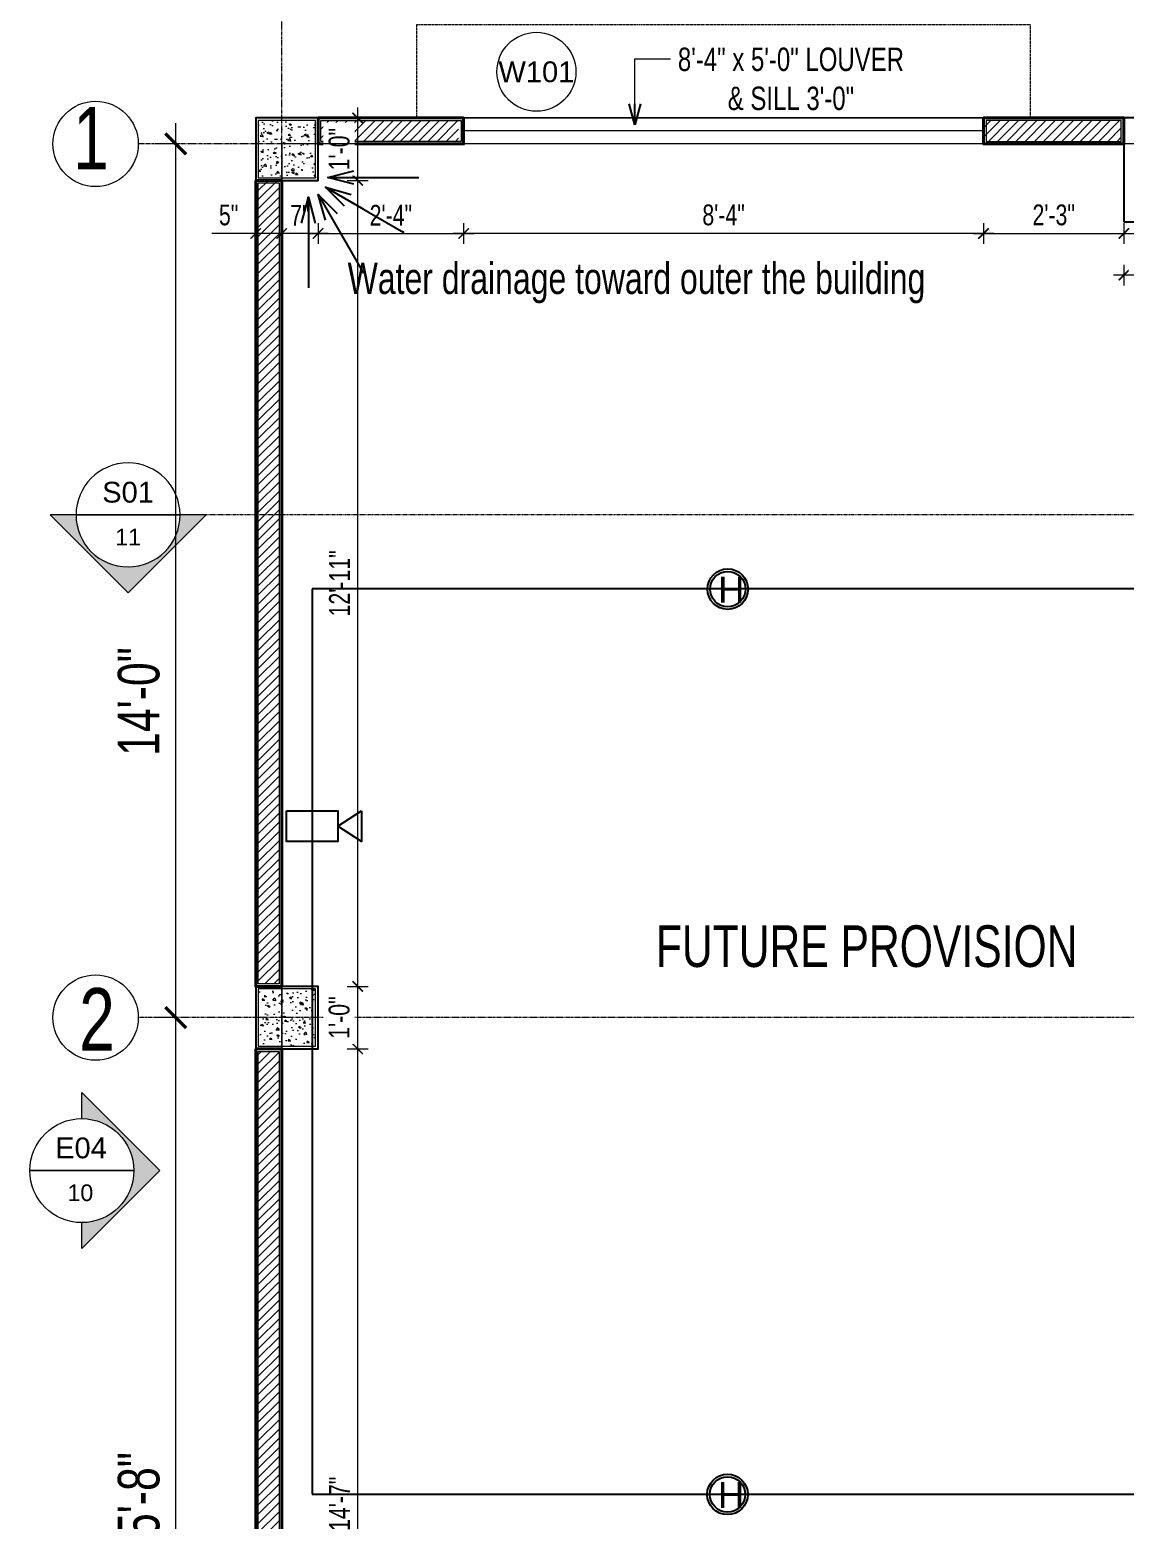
# Model space of a CAD drawing. Header units: inches. Extents: x 985 to 11353, y 526 to 2181.
# Drawn here: x 9929.4 to 10140.1, y 1522.6 to 1809.2 of the extents above; entities that cross this region are included whole.
import ezdxf
from ezdxf.enums import TextEntityAlignment as Align

# ---------------------------------------------------------------- set-up
doc = ezdxf.new("R2010")
doc.units = ezdxf.units.IN
doc.header["$MEASUREMENT"] = 0
for name, pattern in [('ACAD_ISO12W100', [21, 12, -3, 0, -3, 0, -3]), ('DASH', [0.35, 0.25, -0.1]), ('PHANTOMX2', [5, 2.5, -0.5, 0.5, -0.5, 0.5, -0.5])]:
    doc.linetypes.add(name, pattern=pattern)
for name, color, linetype in [('COLLUM', 1, 'Continuous'), ('FREE-TEXT', 7, 'Continuous'), ('HEAT DETECTOR', 6, 'Continuous'), ('horn & strobe', 1, 'Continuous'), ('zone wiring', 5, 'Continuous')]:
    doc.layers.add(name, color=color, linetype=linetype)
for name, color, linetype, lineweight in [('dim-8', 18, 'Continuous', 15), ('Dimension', 22, 'Continuous', 13), ('Elevation Marker', 252, 'Continuous', 15), ('FLOORTILE', 40, 'Continuous', 9), ('Glass', 5, 'Continuous', 9), ('grid', 9, 'Continuous', 13), ('Grid marker', 161, 'Continuous', 15), ('Grid Text', 5, 'Continuous', 15), ('HACTH', 8, 'Continuous', 9), ('I-DOOR-IDEN-N', 7, 'Continuous', 15), ('Parapet', 6, 'Continuous', 15), ('Plaster Line', 5, 'Continuous', 15), ('R_Marker', 4, 'Continuous', 13), ('Sunshed', 5, 'Continuous', 15), ('Text-02', 253, 'Continuous', 15), ('wall 05', 3, 'Continuous', 40), ('WINDOW', 140, 'Continuous', 9)]:
    doc.layers.add(name, color=color, linetype=linetype, lineweight=lineweight)
doc.styles.add('Arial', font='arial.ttf')
doc.styles.get("Standard").update_dxf_attribs({"font": 'isocp3.shx'})
doc.styles.add('Swiss721', font='swisscl.ttf')
doc.dimstyles.new('dim-12', dxfattribs={"dimtxt": 10, "dimasz": 3, "dimexe": 3, "dimexo": 3, "dimgap": 0.09, "dimtad": 0, "dimdec": 0, "dimzin": 3, "dimdsep": 46, "dimlunit": 4, "dimtxsty": 'Standard', "dimblk": 'OBLIQUE', "dimblk1": 'DOT', "dimblk2": 'OBLIQUE', "dimcen": 0.09, "dimaunit": 1, "dimadec": 0, "dimazin": 0, "dimtfac": 0.5, "dimtdec": 0, "dimtix": 1, "dimtmove": 1, "dimatfit": 0, "dimldrblk": 'OBLIQUE', "dimfxl": 1, "dimtvp": 1, "dimtolj": 1, "dimtzin": 0, "dimarcsym": 0})
doc.dimstyles.new('DIM02 (inch)', dxfattribs={"dimtxt": 2, "dimasz": 1, "dimexe": 1, "dimexo": 0, "dimgap": 0.5, "dimtad": 1, "dimdec": 1, "dimzin": 0, "dimdsep": 46, "dimlunit": 5, "dimtxsty": 'Swiss721', "dimblk": 'ARCHTICK', "dimcen": 0, "dimdle": 1, "dimclrd": 256, "dimclre": 256, "dimclrt": 256, "dimadec": 0, "dimazin": 0, "dimtfac": 1, "dimtdec": 1, "dimtofl": 0, "dimtmove": 0, "dimatfit": 3, "dimldrblk": 'ARCHTICK', "dimfxl": 1, "dimfxlon": 1, "dimtolj": 1, "dimtzin": 0, "dimlwd": 9, "dimlwe": 9, "dimarcsym": 0})
doc.dimstyles.new('DIM08', dxfattribs={"dimtxt": 8, "dimasz": 4, "dimexe": 4, "dimexo": 0, "dimgap": 3, "dimtad": 1, "dimdec": 1, "dimzin": 3, "dimdsep": 46, "dimlunit": 4, "dimtxsty": 'Swiss721', "dimblk": 'ARCHTICK', "dimcen": 0, "dimdle": 4, "dimclrd": 256, "dimclre": 256, "dimclrt": 256, "dimadec": 0, "dimazin": 0, "dimtfac": 1, "dimtdec": 1, "dimtofl": 0, "dimtmove": 0, "dimatfit": 3, "dimldrblk": 'ARCHTICK', "dimfxl": 4, "dimfxlon": 1, "dimtfill": 1, "dimtolj": 1, "dimtzin": 0, "dimlwd": 9, "dimlwe": 9, "dimarcsym": 0})
doc.dimstyles.new('Level Mark 4', dxfattribs={"dimscale": 0, "dimtxt": 4, "dimasz": 4, "dimexe": 1, "dimexo": 2, "dimgap": 1, "dimtad": 0, "dimdec": 1, "dimzin": 1, "dimdsep": 46, "dimlunit": 4, "dimtxsty": 'Swiss721', "dimblk": 'OPEN30', "dimcen": 0, "dimclrd": 256, "dimclre": 256, "dimclrt": 7, "dimadec": 0, "dimazin": 0, "dimtm": 1e-09, "dimtfac": 1, "dimtdec": 1, "dimtofl": 0, "dimtmove": 1, "dimatfit": 3, "dimldrblk": 'OPEN30', "dimfxl": 0, "dimtolj": 2, "dimtzin": 0, "dimlwd": 9, "dimlwe": 9, "dimarcsym": 0})

# ---------------------------------------------------------------- blocks, each defined once
blk = doc.blocks.new('_ArchTick')
at = {"color": 0, "linetype": 'ByBlock', "const_width": 0.15}
blk.add_lwpolyline([(-0.5, -0.5), (0.5, 0.5)], dxfattribs=at)
blk = doc.blocks.new('*D133')
at = {"layer": 'Defpoints', "color": 0, "transparency": 16777216}
for p in [(9957.50839451875, 1787.27598822664), (9966.293312548165, 1787.27598822664), (9971.298799305805, 1619.27598822664)]:
    blk.add_point(p, dxfattribs=at)
at = {"layer": 'Dimension', "lineweight": 9, "transparency": 16777216}
for p, q in [((9957.50839451875, 1615.27598822664), (9957.50839451875, 1791.27598822664)), ((9957.688394518751, 1787.27598822664), (9953.50839451875, 1787.27598822664)), ((9957.688394518751, 1619.27598822664), (9953.50839451875, 1619.27598822664))]:
    blk.add_line(p, q, dxfattribs=at)
at = {"layer": 'Dimension', "lineweight": 9, "transparency": 16777216, "xscale": 4, "yscale": 4, "zscale": 4}
for p, rotation in [((9957.50839451875, 1787.27598822664), 90), ((9957.50839451875, 1619.27598822664), 270)]:
    blk.add_blockref('_ArchTick', p, dxfattribs=dict(at, rotation=rotation))
at = {"layer": 'Dimension', "transparency": 16777216, "insert": (9950.411408935526, 1680.0539447552), "char_height": 8, "attachment_point": 5, "rotation": 90, "style": 'Swiss721', "bg_fill": 3, "box_fill_scale": 1.25, "bg_fill_color": 256, "bg_fill_true_color": 13158600, "bg_fill_transparency": 0}
blk.add_mtext('\\A1;14\'-0"', dxfattribs=at)
blk = doc.blocks.new('_Open30')
at = {"color": 0, "linetype": 'ByBlock', "lineweight": -2}
for p, q in [((-1, 0.26794919), (0, 0)), ((0, 0), (-1, -0.26794919)), ((0, 0), (-1, 0))]:
    blk.add_line(p, q, dxfattribs=at)
blk = doc.blocks.new('*D152')
at = {"layer": 'Defpoints', "color": 0, "transparency": 16777216}
for p in [(9957.508394518722, 1619.27598822664), (9966.293312548165, 1619.27598822664), (9971.298799305805, 1431.275988226495)]:
    blk.add_point(p, dxfattribs=at)
at = {"layer": 'Dimension', "lineweight": 9, "transparency": 16777216}
for p, q in [((9957.508394518722, 1427.275988226495), (9957.508394518722, 1623.27598822664)), ((9957.688394518722, 1619.27598822664), (9953.508394518722, 1619.27598822664)), ((9957.688394518722, 1431.275988226495), (9953.508394518722, 1431.275988226495))]:
    blk.add_line(p, q, dxfattribs=at)
at = {"layer": 'Dimension', "lineweight": 9, "transparency": 16777216, "xscale": 4, "yscale": 4, "zscale": 4}
for p, rotation in [((9957.508394518722, 1619.27598822664), 90), ((9957.508394518722, 1431.275988226495), 270)]:
    blk.add_blockref('_ArchTick', p, dxfattribs=dict(at, rotation=rotation))
at = {"layer": 'Dimension', "transparency": 16777216, "insert": (9950.411408935497, 1525.275988226582), "char_height": 8, "attachment_point": 5, "rotation": 90, "style": 'Swiss721', "bg_fill": 3, "box_fill_scale": 1.25, "bg_fill_color": 256, "bg_fill_true_color": 13158600, "bg_fill_transparency": 0}
blk.add_mtext('\\A1;15\'-8"', dxfattribs=at)
blk = doc.blocks.new('*D153')
at = {"layer": 'Dimension', "lineweight": 9, "transparency": 16777216}
for p, q in [((10139.87900505529, 1764.060879359109), (10139.87900505529, 1760.060879359109)), ((10151.87900505529, 1764.060879359109), (10151.87900505529, 1760.060879359109)), ((10153.87900505529, 1762.060879359109), (10137.87900505529, 1762.060879359109))]:
    blk.add_line(p, q, dxfattribs=at)
at = {"layer": 'Dimension', "lineweight": 9, "transparency": 16777216, "xscale": 2, "yscale": 2, "zscale": 2, "rotation": 180}
blk.add_blockref('_ArchTick', (10139.87900505529, 1762.060879359109), dxfattribs=at)
at = {"layer": 'Dimension', "lineweight": 9, "transparency": 16777216, "xscale": 2, "yscale": 2, "zscale": 2}
blk.add_blockref('_ArchTick', (10151.87900505529, 1762.060879359109), dxfattribs=at)
at = {"layer": 'Dimension', "transparency": 16777216, "insert": (10145.87900505529, 1765.609372150721), "char_height": 4, "attachment_point": 5, "style": 'Swiss721', "bg_fill": 3, "box_fill_scale": 1.25, "bg_fill_color": 256, "bg_fill_true_color": 13158600, "bg_fill_transparency": 0}
blk.add_mtext('\\A1;1\'-0"', dxfattribs=at)
at = {"layer": 'Defpoints', "color": 0, "transparency": 16777216}
for p in [(10139.87900505529, 1764.101861940871), (10151.87900505529, 1764.27598822664), (10139.87900505529, 1762.060879359109)]:
    blk.add_point(p, dxfattribs=at)
blk = doc.blocks.new('*D154')
at = {"layer": 'Defpoints', "color": 0, "transparency": 16777216}
for p in [(10112.87900505529, 1787.27598822664), (10139.87900505529, 1772.101861940871), (10139.87900505529, 1770.060879359109)]:
    blk.add_point(p, dxfattribs=at)
at = {"layer": 'Dimension', "lineweight": 9, "transparency": 16777216}
for p, q in [((10112.87900505529, 1772.060879359109), (10112.87900505529, 1768.060879359109)), ((10139.87900505529, 1772.060879359109), (10139.87900505529, 1768.060879359109)), ((10110.87900505529, 1770.060879359109), (10141.87900505529, 1770.060879359109))]:
    blk.add_line(p, q, dxfattribs=at)
at = {"layer": 'Dimension', "lineweight": 9, "transparency": 16777216, "xscale": 2, "yscale": 2, "zscale": 2, "rotation": 180}
blk.add_blockref('_ArchTick', (10112.87900505529, 1770.060879359109), dxfattribs=at)
at = {"layer": 'Dimension', "lineweight": 9, "transparency": 16777216, "xscale": 2, "yscale": 2, "zscale": 2}
blk.add_blockref('_ArchTick', (10139.87900505529, 1770.060879359109), dxfattribs=at)
at = {"layer": 'Dimension', "transparency": 16777216, "insert": (10126.37900505529, 1773.609372150721), "char_height": 4, "attachment_point": 5, "style": 'Swiss721', "bg_fill": 3, "box_fill_scale": 1.25, "bg_fill_color": 256, "bg_fill_true_color": 13158600, "bg_fill_transparency": 0}
blk.add_mtext('\\A1;2\'-3"', dxfattribs=at)
blk = doc.blocks.new('*D155')
at = {"layer": 'Defpoints', "color": 0, "transparency": 16777216}
for p in [(10012.87900505526, 1787.27598822664), (10112.87900505529, 1787.27598822664), (10012.87900505526, 1770.060879359109)]:
    blk.add_point(p, dxfattribs=at)
at = {"layer": 'Dimension', "lineweight": 9, "transparency": 16777216}
for p, q in [((10012.87900505526, 1772.060879359109), (10012.87900505526, 1768.060879359109)), ((10112.87900505529, 1772.060879359109), (10112.87900505529, 1768.060879359109)), ((10114.87900505529, 1770.060879359109), (10010.87900505526, 1770.060879359109))]:
    blk.add_line(p, q, dxfattribs=at)
at = {"layer": 'Dimension', "lineweight": 9, "transparency": 16777216, "xscale": 2, "yscale": 2, "zscale": 2, "rotation": 180}
blk.add_blockref('_ArchTick', (10012.87900505526, 1770.060879359109), dxfattribs=at)
at = {"layer": 'Dimension', "lineweight": 9, "transparency": 16777216, "xscale": 2, "yscale": 2, "zscale": 2}
blk.add_blockref('_ArchTick', (10112.87900505529, 1770.060879359109), dxfattribs=at)
at = {"layer": 'Dimension', "transparency": 16777216, "insert": (10062.87900505528, 1773.609372150721), "char_height": 4, "attachment_point": 5, "style": 'Swiss721', "bg_fill": 3, "box_fill_scale": 1.25, "bg_fill_color": 256, "bg_fill_true_color": 13158600, "bg_fill_transparency": 0}
blk.add_mtext('\\A1;8\'-4"', dxfattribs=at)
blk = doc.blocks.new('*D156')
at = {"layer": 'Defpoints', "color": 0, "transparency": 16777216}
for p in [(10012.87900505526, 1787.27598822664), (9984.879005055293, 1780.27598822664), (10012.87900505526, 1770.060879359109)]:
    blk.add_point(p, dxfattribs=at)
at = {"layer": 'Dimension', "lineweight": 9, "transparency": 16777216}
for p, q in [((9984.879005055293, 1772.060879359109), (9984.879005055293, 1768.060879359109)), ((10012.87900505526, 1772.060879359109), (10012.87900505526, 1768.060879359109)), ((9982.879005055293, 1770.060879359109), (10014.87900505526, 1770.060879359109))]:
    blk.add_line(p, q, dxfattribs=at)
at = {"layer": 'Dimension', "lineweight": 9, "transparency": 16777216, "xscale": 2, "yscale": 2, "zscale": 2, "rotation": 180}
blk.add_blockref('_ArchTick', (9984.879005055293, 1770.060879359109), dxfattribs=at)
at = {"layer": 'Dimension', "lineweight": 9, "transparency": 16777216, "xscale": 2, "yscale": 2, "zscale": 2}
blk.add_blockref('_ArchTick', (10012.87900505526, 1770.060879359109), dxfattribs=at)
at = {"layer": 'Dimension', "transparency": 16777216, "insert": (9998.879005055278, 1773.568743055046), "char_height": 4, "attachment_point": 5, "style": 'Swiss721', "bg_fill": 3, "box_fill_scale": 1.25, "bg_fill_color": 256, "bg_fill_true_color": 13158600, "bg_fill_transparency": 0}
blk.add_mtext('\\A1;2\'-4"', dxfattribs=at)
blk = doc.blocks.new('*D157')
at = {"layer": 'Defpoints', "color": 0, "transparency": 16777216}
blk.add_point((9984.879005055293, 1780.27598822664), dxfattribs=at)
at = {"layer": 'Dimension', "lineweight": 9, "transparency": 16777216}
for p, q in [((9977.879005055293, 1772.060879359109), (9977.879005055293, 1768.060879359109)), ((9984.879005055293, 1772.060879359109), (9984.879005055293, 1768.060879359109)), ((9986.879005055293, 1770.060879359109), (9975.879005055293, 1770.060879359109))]:
    blk.add_line(p, q, dxfattribs=at)
at = {"layer": 'Dimension', "lineweight": 9, "transparency": 16777216, "xscale": 2, "yscale": 2, "zscale": 2, "rotation": 180}
blk.add_blockref('_ArchTick', (9977.879005055293, 1770.060879359109), dxfattribs=at)
at = {"layer": 'Dimension', "lineweight": 9, "transparency": 16777216, "xscale": 2, "yscale": 2, "zscale": 2}
blk.add_blockref('_ArchTick', (9984.879005055293, 1770.060879359109), dxfattribs=at)
at = {"layer": 'Dimension', "transparency": 16777216, "insert": (9981.379005055293, 1773.560879359109), "char_height": 4, "attachment_point": 5, "style": 'Swiss721', "bg_fill": 3, "box_fill_scale": 1.25, "bg_fill_color": 256, "bg_fill_true_color": 13158600, "bg_fill_transparency": 0}
blk.add_mtext('\\A1;7"', dxfattribs=at)
at = {"layer": 'Defpoints', "color": 0, "transparency": 16777216}
for p in [(9977.879005055293, 1777.80067837704), (9977.879005055293, 1770.060879359109)]:
    blk.add_point(p, dxfattribs=at)
blk = doc.blocks.new('*D158')
at = {"layer": 'Defpoints', "color": 0, "transparency": 16777216}
for p in [(9972.879005055293, 1779.1814520146), (9977.879005055293, 1777.80067837704), (9977.879005055293, 1770.060879359109)]:
    blk.add_point(p, dxfattribs=at)
at = {"layer": 'Dimension', "lineweight": 9, "transparency": 16777216}
for p, q in [((9972.879005055293, 1772.060879359109), (9972.879005055293, 1768.060879359109)), ((9977.879005055293, 1772.060879359109), (9977.879005055293, 1768.060879359109)), ((9972.879005055293, 1770.060879359109), (9964.460918554634, 1770.060879359109)), ((9977.879005055293, 1770.060879359109), (9970.879005055293, 1770.060879359109))]:
    blk.add_line(p, q, dxfattribs=at)
at = {"layer": 'Dimension', "lineweight": 9, "transparency": 16777216, "xscale": 2, "yscale": 2, "zscale": 2, "rotation": 180}
blk.add_blockref('_ArchTick', (9972.879005055293, 1770.060879359109), dxfattribs=at)
at = {"layer": 'Dimension', "lineweight": 9, "transparency": 16777216, "xscale": 2, "yscale": 2, "zscale": 2}
blk.add_blockref('_ArchTick', (9977.879005055293, 1770.060879359109), dxfattribs=at)
at = {"layer": 'Dimension', "transparency": 16777216, "insert": (9967.66996180496, 1773.601508454784), "char_height": 4, "attachment_point": 5, "style": 'Swiss721', "bg_fill": 3, "box_fill_scale": 1.25, "bg_fill_color": 256, "bg_fill_true_color": 13158600, "bg_fill_transparency": 0}
blk.add_mtext('\\A1;5"', dxfattribs=at)
blk = doc.blocks.new('*D213')
at = {"layer": 'Defpoints', "color": 0, "transparency": 16777216}
for p in [(9984.879005055293, 1613.27598822664), (9992.495365009207, 1613.27598822664), (9984.879005055293, 1438.275988226495)]:
    blk.add_point(p, dxfattribs=at)
at = {"layer": 'Dimension', "lineweight": 9, "transparency": 16777216}
for p, q in [((9992.495365009207, 1436.275988226495), (9992.495365009207, 1615.27598822664)), ((9990.495365009207, 1613.27598822664), (9994.495365009207, 1613.27598822664)), ((9990.495365009207, 1438.275988226495), (9994.495365009207, 1438.275988226495))]:
    blk.add_line(p, q, dxfattribs=at)
at = {"layer": 'Dimension', "lineweight": 9, "transparency": 16777216, "xscale": 2, "yscale": 2, "zscale": 2}
for p, rotation in [((9992.495365009207, 1613.27598822664), 90), ((9992.495365009207, 1438.275988226495), 270)]:
    blk.add_blockref('_ArchTick', p, dxfattribs=dict(at, rotation=rotation))
at = {"layer": 'Dimension', "transparency": 16777216, "insert": (9988.995365009207, 1525.775988226569), "char_height": 4, "attachment_point": 5, "rotation": 90, "style": 'Swiss721', "bg_fill": 3, "box_fill_scale": 1.25, "bg_fill_color": 256, "bg_fill_true_color": 13158600, "bg_fill_transparency": 0}
blk.add_mtext('\\A1;14\'-7"', dxfattribs=at)
blk = doc.blocks.new('*D214')
at = {"layer": 'Dimension', "lineweight": 9, "transparency": 16777216}
for p, q in [((9990.495365009207, 1625.27598822664), (9994.495365009207, 1625.27598822664)), ((9992.495365009207, 1611.27598822664), (9992.495365009207, 1627.27598822664)), ((9990.495365009207, 1613.27598822664), (9994.495365009207, 1613.27598822664))]:
    blk.add_line(p, q, dxfattribs=at)
at = {"layer": 'Dimension', "lineweight": 9, "transparency": 16777216, "xscale": 2, "yscale": 2, "zscale": 2}
for p, rotation in [((9992.495365009207, 1625.27598822664), 90), ((9992.495365009207, 1613.27598822664), 270)]:
    blk.add_blockref('_ArchTick', p, dxfattribs=dict(at, rotation=rotation))
at = {"layer": 'Dimension', "transparency": 16777216, "insert": (9988.946872217595, 1619.275988226642), "char_height": 4, "attachment_point": 5, "rotation": 90, "style": 'Swiss721', "bg_fill": 3, "box_fill_scale": 1.25, "bg_fill_color": 256, "bg_fill_true_color": 13158600, "bg_fill_transparency": 0}
blk.add_mtext('\\A1;1\'-0"', dxfattribs=at)
at = {"layer": 'Defpoints', "color": 0, "transparency": 16777216}
for p in [(9984.879005055293, 1625.27598822664), (9992.495365009207, 1625.27598822664), (9984.879005055293, 1613.27598822664)]:
    blk.add_point(p, dxfattribs=at)
blk = doc.blocks.new('*D215')
at = {"layer": 'Defpoints', "color": 0, "transparency": 16777216}
for p in [(9984.879005055293, 1780.27598822664), (9992.495365009207, 1780.27598822664), (9984.879005055293, 1625.27598822664)]:
    blk.add_point(p, dxfattribs=at)
at = {"layer": 'Dimension', "lineweight": 9, "transparency": 16777216}
for p, q in [((9990.495365009207, 1780.27598822664), (9994.495365009207, 1780.27598822664)), ((9992.495365009207, 1623.27598822664), (9992.495365009207, 1782.27598822664)), ((9990.495365009207, 1625.27598822664), (9994.495365009207, 1625.27598822664))]:
    blk.add_line(p, q, dxfattribs=at)
at = {"layer": 'Dimension', "lineweight": 9, "transparency": 16777216, "xscale": 2, "yscale": 2, "zscale": 2}
for p, rotation in [((9992.495365009207, 1780.27598822664), 90), ((9992.495365009207, 1625.27598822664), 270)]:
    blk.add_blockref('_ArchTick', p, dxfattribs=dict(at, rotation=rotation))
at = {"layer": 'Dimension', "transparency": 16777216, "insert": (9988.98750131327, 1702.775988226642), "char_height": 4, "attachment_point": 5, "rotation": 90, "style": 'Swiss721', "bg_fill": 3, "box_fill_scale": 1.25, "bg_fill_color": 256, "bg_fill_true_color": 13158600, "bg_fill_transparency": 0}
blk.add_mtext('\\A1;12\'-11"', dxfattribs=at)
blk = doc.blocks.new('*D216')
at = {"layer": 'Dimension', "lineweight": 9, "transparency": 16777216}
for p, q in [((9992.495365009207, 1778.27598822664), (9992.495365009207, 1794.27598822664)), ((9990.495365009207, 1792.27598822664), (9994.495365009207, 1792.27598822664)), ((9990.495365009207, 1780.27598822664), (9994.495365009207, 1780.27598822664))]:
    blk.add_line(p, q, dxfattribs=at)
at = {"layer": 'Dimension', "lineweight": 9, "transparency": 16777216, "xscale": 2, "yscale": 2, "zscale": 2}
for p, rotation in [((9992.495365009207, 1792.27598822664), 90), ((9992.495365009207, 1780.27598822664), 270)]:
    blk.add_blockref('_ArchTick', p, dxfattribs=dict(at, rotation=rotation))
at = {"layer": 'Dimension', "transparency": 16777216, "insert": (9988.946872217595, 1786.275988226642), "char_height": 4, "attachment_point": 5, "rotation": 90, "style": 'Swiss721', "bg_fill": 3, "box_fill_scale": 1.25, "bg_fill_color": 256, "bg_fill_true_color": 13158600, "bg_fill_transparency": 0}
blk.add_mtext('\\A1;1\'-0"', dxfattribs=at)
at = {"layer": 'Defpoints', "color": 0, "transparency": 16777216}
for p in [(9984.879005055205, 1792.27598822664), (9992.495365009207, 1792.27598822664), (9984.879005055293, 1780.27598822664)]:
    blk.add_point(p, dxfattribs=at)
blk = doc.blocks.new('wall&door')
at = {"color": 0, "linetype": 'ByBlock', "lineweight": -2}
blk.add_circle((0, 0), 3.038638923750113, dxfattribs=at)
at = {"color": 0, "linetype": 'ByBlock', "lineweight": -2, "ltscale": 25.4, "style": 'Arial'}
blk.add_attdef('PT1', text='', height=1.6, dxfattribs=at).set_placement((0, 0), align=Align.MIDDLE_CENTER)
blk = doc.blocks.new('_Dot')
at = {"color": 0, "linetype": 'ByBlock', "lineweight": -2}
blk.add_line((-0.5, 0), (-1, 0), dxfattribs=at)
at = {"color": 0, "linetype": 'ByBlock', "const_width": 0.5}
blk.add_lwpolyline([(-0.25, 0, 1), (0.25, 0, 1)], format="xyb", close=True, dxfattribs=at)
blk = doc.blocks.new('_OBLIQUE')
at = {"color": 0, "linetype": 'ByBlock'}
blk.add_line((-0.5, -0.5), (0.5, 0.5), dxfattribs=at)
blk = doc.blocks.new('*D235')
at = {"layer": 'Defpoints', "color": 0, "transparency": 16777216}
for p in [(10957.48060505535, 1864.631978330232), (9972.879005055293, 1792.27598822664), (10957.48060505535, 1791.775988226698)]:
    blk.add_point(p, dxfattribs=at)
at = {"layer": 'Plaster Line', "lineweight": 9, "transparency": 16777216}
for p, q in [((9971.879005055293, 1864.631978330232), (10958.48060505535, 1864.631978330232)), ((9972.879005055293, 1860.631978330232), (9972.879005055293, 1865.631978330232)), ((10957.48060505535, 1860.631978330232), (10957.48060505535, 1865.631978330232))]:
    blk.add_line(p, q, dxfattribs=at)
at = {"layer": 'Plaster Line', "lineweight": 9, "transparency": 16777216, "rotation": 180}
blk.add_blockref('_ArchTick', (9972.879005055293, 1864.631978330232), dxfattribs=at)
at = {"layer": 'Plaster Line', "lineweight": 9, "transparency": 16777216}
blk.add_blockref('_ArchTick', (10957.48060505535, 1864.631978330232), dxfattribs=at)
at = {"layer": 'Plaster Line', "transparency": 16777216, "insert": (10465.17980505532, 1867.474485975491), "char_height": 2, "attachment_point": 5, "style": 'Swiss721', "bg_fill": 3, "box_fill_scale": 1.25, "bg_fill_color": 256, "bg_fill_true_color": 13158600, "bg_fill_transparency": 0}
blk.add_mtext('\\A1;984{\\H1.000000x;\\S1/2;}"', dxfattribs=at)
blk = doc.blocks.new('horn with strobe')
at = {"layer": 'horn & strobe', "color": 1}
for points in [[(-391.0211077422409, 4158.595783776486), (-381.1268895458306, 4158.595783776486), (-381.1268895458306, 4152.713908937923), (-391.0211077422409, 4152.713908937923)], [(-376.5880202199769, 4158.595783776486), (-376.5880202199769, 4152.713908937923), (-381.1268895458306, 4155.654846357205)]]:
    blk.add_lwpolyline(points, close=True, dxfattribs=at)
blk = doc.blocks.new('HEAT DETECTOR')
at = {"layer": 'HEAT DETECTOR'}
for radius in [3.9, 3.4]:
    blk.add_circle((-413.3310933114608, 4156.003520115191), radius, dxfattribs=at)
at = {"layer": 'HEAT DETECTOR', "insert": (-415.176363501464, 4158.368171082793), "char_height": 5, "attachment_point": 1}
blk.add_mtext_dynamic_manual_height_columns('{\\fArial|b0|i0|c0|p34;H}', width=5, gutter_width=1, heights=[4.094994238518666], dxfattribs=at)

msp = doc.modelspace()

# ---------------------------------------------------------------- hatches: boundary and pattern name
at = {"layer": 'HACTH', "lineweight": 0}
h = msp.add_hatch(dxfattribs=at)
h.set_pattern_fill('AR-CONC', color=256, scale=0.5, style=0)
h.set_pattern_definition([(49.99999999999999, (-124644.3328793294, -171091.0544102771), (3.586300913003767, -0.3137606749129755), [0.375, -4.125]), (355, (-124644.3328793294, -171091.0544102771), (-0.693756668065, 3.760960668500059), [0.3, -3.3]), (100.4514, (-124644.0340209295, -171091.080556977), (2.892546908570108, 3.447197710304768), [0.318700949999999, -3.505710559999991]), (46.18420000000002, (-124644.3328793294, -171090.0544102771), (5.336205243128222, -0.8275950716450904), [0.5624999999999991, -6.187499999999993]), (96.6356, (-124643.8881956044, -171090.123376812), (4.673313527743517, 4.870589354502209), [0.47805144, -5.258565]), (351.1842, (-124644.3328793294, -171090.0544102771), (4.673309725668136, 4.870593004626623), [0.45, -4.95]), (21, (-124643.8328793294, -171090.3044102771), (2.984535260592308, -2.013094453326694), [0.375, -4.125]), (326.0000000000001, (-124643.8328793294, -171090.3044102771), (1.216576659607909, 3.625750225234265), [0.3, -3.3]), (71.4514, (-124643.5841681644, -171090.4721683071), (4.20111314290745, 1.612652483549762), [0.31870095, -3.50571056]), (37.50000000000001, (-124644.3328793294, -171091.0544102771), (0.06079927658645334, 1.664469269156557), [0, -3.26, 0, -3.35, 0, -3.3125]), (7.499999999999999, (-124644.3328793294, -171091.0544102771), (1.315347687210743, 1.972058559411801), [0, -1.91, 0, -3.185, 0, -1.2625]), (327.5, (-124645.4478793294, -171091.0544102771), (2.669112180862045, -0.112774358671899), [0, -1.25, 0, -3.9, 0, -5.175]), (317.5, (-124645.9478793294, -171091.0544102771), (2.915930846711931, 0.5005249116615882), [0, -1.625, 0, -2.59, 0, -3.675])])
h.paths.add_polyline_path([(9973.379005055293, 1780.77598822664), (9984.379005055293, 1780.77598822664), (9984.379005055293, 1791.77598822664), (9973.379005055293, 1791.77598822664)])
h = msp.add_hatch(dxfattribs=at)
h.set_pattern_fill('ANSI31', color=256, scale=10, style=0)
h.set_pattern_definition([(45, (-140643.2652519161, -168572.0777019688), (-0.8838834764831843, 0.8838834764831844), [])])
h.paths.add_polyline_path([(10601.87900505529, 1791.77598822664), (10601.87900505529, 1787.77598822664), (10628.37900505532, 1787.77598822664), (10628.37900505532, 1791.77598822664)])
h.paths.add_polyline_path([(10474.37900505521, 1791.775988226611), (10474.37900505521, 1787.77598822664), (10500.87900505523, 1787.77598822664), (10500.87900505523, 1791.77598822664)])
h.paths.add_polyline_path([(10461.37900505529, 1787.77598822664), (10461.37900505529, 1791.77598822664), (10437.87900505529, 1791.77598822664), (10437.87900505529, 1787.77598822664)])
h.paths.add_polyline_path([(10300.37900505529, 1787.77598822664), (10300.37900505529, 1791.77598822664), (10276.87900505529, 1791.77598822664), (10276.87900505529, 1787.77598822664)])
h.paths.add_polyline_path([(10175.87900505523, 1787.77598822664), (10175.87900505523, 1791.77598822664), (10152.37900505529, 1791.77598822664), (10152.37900505529, 1787.77598822664)])
h.paths.add_polyline_path([(10112.87900505529, 1791.77598822664), (10112.87900505529, 1787.77598822664), (10139.37900505532, 1787.77598822664), (10139.37900505532, 1791.77598822664)])
h.paths.add_polyline_path([(10011.87900505523, 1787.77598822664), (10011.87900505523, 1791.77598822664), (9985.379005055205, 1791.77598822664), (9985.379005055205, 1787.77598822664)])
h.paths.add_polyline_path([(10336.37900505523, 1787.77598822664), (10336.37900505523, 1791.77598822664), (10313.37900505529, 1791.77598822664), (10313.37900505529, 1787.77598822664)])
h = msp.add_hatch(dxfattribs=at)
h.set_pattern_fill('ANSI31', color=256, scale=10, style=0)
h.set_pattern_definition([(45, (-140496.2652519161, -169999.9627722714), (-0.8838834764831843, 0.8838834764831844), [])])
h.paths.add_polyline_path([(9973.379005055293, 1625.77598822664), (9977.379005055293, 1625.77598822664), (9977.379005055293, 1780.275988226669), (9973.379005055293, 1780.275988226669)])
h.paths.add_polyline_path([(9973.379005055293, 1439.275988226495), (9977.379005055293, 1439.275988226495), (9977.379005055293, 1612.77598822664), (9973.379005055293, 1612.77598822664)])
h = msp.add_hatch(dxfattribs=at)
h.set_pattern_fill('AR-CONC', color=256, scale=0.5, style=0)
h.set_pattern_definition([(49.99999999999999, (-124644.3328793294, -170921.0544102771), (3.586300913003767, -0.3137606749129755), [0.375, -4.125]), (355, (-124644.3328793294, -170921.0544102771), (-0.693756668065, 3.760960668500059), [0.3, -3.3]), (100.4514, (-124644.0340209295, -170921.080556977), (2.892546908570108, 3.447197710304768), [0.3187009499999989, -3.50571055999999]), (46.18420000000002, (-124644.3328793294, -170920.0544102771), (5.336205243128222, -0.8275950716450904), [0.5624999999999991, -6.187499999999993]), (96.6356, (-124643.8881956044, -170920.123376812), (4.673313527743517, 4.870589354502209), [0.47805144, -5.258565]), (351.1842, (-124644.3328793294, -170920.0544102771), (4.673309725668136, 4.870593004626623), [0.45, -4.95]), (21, (-124643.8328793294, -170920.3044102771), (2.984535260592308, -2.013094453326694), [0.375, -4.125]), (326.0000000000001, (-124643.8328793294, -170920.3044102771), (1.216576659607909, 3.625750225234265), [0.3, -3.3]), (71.4514, (-124643.5841681644, -170920.4721683071), (4.20111314290745, 1.612652483549762), [0.31870095, -3.50571056]), (37.50000000000001, (-124644.3328793294, -170921.0544102771), (0.06079927658645334, 1.664469269156557), [0, -3.26, 0, -3.35, 0, -3.3125]), (7.499999999999999, (-124644.3328793294, -170921.0544102771), (1.315347687210743, 1.972058559411801), [0, -1.91, 0, -3.185, 0, -1.2625]), (327.5, (-124645.4478793294, -170921.0544102771), (2.669112180862045, -0.112774358671899), [0, -1.25, 0, -3.9, 0, -5.175]), (317.5, (-124645.9478793294, -170921.0544102771), (2.915930846711931, 0.5005249116615882), [0, -1.625, 0, -2.59, 0, -3.675])])
h.paths.add_polyline_path([(9984.379005055293, 1624.77598822664), (9973.379005055293, 1624.77598822664), (9973.379005055293, 1613.77598822664), (9984.379005055293, 1613.77598822664)])

# ---------------------------------------------------------------- linework, layer by layer
at = {"layer": 'COLLUM', "linetype": 'Continuous', "ltscale": 10}
for points in [[(9972.879005055293, 1780.27598822664), (9984.879005055293, 1780.27598822664), (9984.879005055293, 1792.27598822664), (9972.879005055293, 1792.27598822664)], [(10139.87900505529, 1772.27598822664), (10151.87900505529, 1772.27598822664), (10151.87900505529, 1792.27598822664), (10139.87900505529, 1792.27598822664)], [(9972.879005055293, 1613.27598822664), (9984.879005055293, 1613.27598822664), (9984.879005055293, 1625.27598822664), (9972.879005055293, 1625.27598822664)]]:
    msp.add_lwpolyline(points, close=True, dxfattribs=at)
at = {"layer": 'Elevation Marker'}
for p, q in [((9938.325146097603, 1715.937194593251), (9933.325146100222, 1715.937194593251)), ((9939.427084255381, 1599.848493714089), (9939.427084255381, 1604.84849371147)), ((9939.427084255381, 1574.848493727186), (9939.427084255381, 1579.848493724567))]:
    msp.add_line(p, q, dxfattribs=at)
at = {"layer": 'Glass', "ltscale": 10}
msp.add_lwpolyline([(10012.87900505529, 1792.27598822664), (10112.87900505529, 1792.27598822664), (10112.87900505529, 1789.77598822664), (10012.87900505529, 1789.77598822664)], close=True, dxfattribs=at)
at = {"layer": 'grid', "linetype": 'PHANTOMX2', "ltscale": 0.2}
for points in [[(9977.879005055293, 1407.334194869502), (9977.879005055293, 1823.103354164021)], [(10070.37900505532, 1787.27598822664), (9950.292562341783, 1787.27598822664)], [(10991.52948296248, 1787.27598822664), (10082.37900505532, 1787.27598822664)]]:
    msp.add_lwpolyline(points, dxfattribs=at)
at = {"layer": 'Grid marker'}
msp.add_circle((9942.084745853645, 1787.27598822664), 8.207816488131039, dxfattribs=at)
at = {"layer": 'Plaster Line'}
for points in [[(9973.379005055293, 1780.77598822664), (9984.379005055293, 1780.77598822664), (9984.379005055293, 1791.77598822664), (9973.379005055293, 1791.77598822664)], [(9985.379005055205, 1791.77598822664), (10012.37900505523, 1791.77598822664), (10012.37900505523, 1787.77598822664), (9985.379005055205, 1787.77598822664)], [(10139.37900505532, 1791.77598822664), (10113.37900505529, 1791.77598822664), (10113.37900505529, 1787.77598822664), (10139.37900505532, 1787.77598822664)], [(9973.379005055293, 1779.775988226669), (9977.379005055293, 1779.775988226669), (9977.379005055293, 1625.77598822664), (9973.379005055293, 1625.77598822664)], [(9977.879005055293, 1625.27598822664), (9977.879005055293, 1625.27598822664), (9977.879005055293, 1625.27598822664), (9977.879005055293, 1625.27598822664)], [(9973.379005055293, 1613.77598822664), (9984.379005055293, 1613.77598822664), (9984.379005055293, 1624.77598822664), (9973.379005055293, 1624.77598822664)], [(9973.379005055293, 1612.77598822664), (9977.379005055293, 1612.77598822664), (9977.379005055293, 1438.775988226495), (9973.379005055293, 1438.775988226495)]]:
    msp.add_lwpolyline(points, close=True, dxfattribs=at)
at = {"layer": 'Sunshed', "linetype": 'DASH'}
msp.add_lwpolyline([(10012.87900505529, 1792.27598822664), (10003.87900505529, 1792.27598822664), (10003.87900505529, 1810.27598822664), (10121.87900505529, 1810.27598822664), (10121.87900505529, 1810.27598822664), (10121.87900505529, 1792.27598822664), (10113.37900505529, 1792.27598822664)], dxfattribs=at)
at = {"layer": 'wall 05'}
for points in [[(9984.879005055205, 1792.27598822664), (10012.87900505523, 1792.27598822664), (10012.87900505523, 1787.27598822664), (9984.879005055205, 1787.27598822664)], [(10139.87900505532, 1792.27598822664), (10112.87900505529, 1792.27598822664), (10112.87900505529, 1787.27598822664), (10139.87900505532, 1787.27598822664)], [(9972.879005055293, 1780.275988226669), (9977.879005055293, 1780.275988226669), (9977.879005055293, 1625.27598822664), (9972.879005055293, 1625.27598822664)], [(9972.879005055293, 1613.27598822664), (9977.879005055293, 1613.27598822664), (9977.879005055293, 1438.275988226495), (9972.879005055293, 1438.275988226495)]]:
    msp.add_lwpolyline(points, close=True, dxfattribs=at)
at = {"layer": 'WINDOW'}
msp.add_lwpolyline([(10112.87900505529, 1792.27598822664), (10112.87900505529, 1787.27598822664), (10012.87900505526, 1787.27598822664), (10012.87900505526, 1792.27598822664)], dxfattribs=at)
at = {"layer": 'zone wiring', "color": 3}
msp.add_line((10318.18568366518, 1701.756809999976), (10062.12203635118, 1701.756809999975), dxfattribs=at)

# ---------------------------------------------------------------- block references
at = {"layer": 'FREE-TEXT'}
for p in [(10477.00693406444, -2454.327475904248), (10476.96379866063, -2628.41331909949)]:
    msp.add_blockref('HEAT DETECTOR', p, dxfattribs=at)
at = {"layer": 'I-DOOR-IDEN-N'}
ref = msp.add_blockref('wall&door', (10026.8695122278, 1801.14922426382), dxfattribs=dict(at, xscale=2.5, yscale=2.5, zscale=2.5))
ref.add_attrib('PT1', 'W101', dxfattribs={"layer": '0', "color": 7, "linetype": 'ByBlock', "lineweight": -2, "ltscale": 25.4, "height": 4, "style": 'Arial'}).set_placement((10026.8695122278, 1801.14922426382), align=Align.MIDDLE_CENTER)

# ---------------------------------------------------------------- texts
at = {"layer": 'dim-8', "linetype": 'Continuous', "ltscale": 10, "attachment_point": 5, "style": 'Swiss721'}
for s, insert, char_height in [('\\A1;8\'-4" x 5\'-0" LOUVER\\P& SILL 3\'-0"', (10075.83246581259, 1799.76841001946), 4.5), ('\\A1;FUTURE PROVISION', (10090.39532241263, 1632.956107973907), 8)]:
    msp.add_mtext(s, dxfattribs=dict(at, insert=insert, char_height=char_height))
at = {"layer": 'Elevation Marker', "style": 'Arial'}
msp.add_attdef('10', text='IN-201', height=3.200000000000001, dxfattribs=at).set_placement((9939.149378024245, 1587.19764356938), align=Align.TOP_CENTER)
at = {"layer": 'Grid Text', "style": 'Swiss721'}
msp.add_text('1', height=12, dxfattribs=at).set_placement((9941.209818986594, 1788.402907309093), align=Align.MIDDLE)

# ---------------------------------------------------------------- dimensions: what is measured, and where the dimension line sits
at = {"layer": 'Dimension'}
dim = msp.add_linear_dim(base=(10139.87900505529, 1762.060879359109), p1=(10151.87900505529, 1764.27598822664), p2=(10139.87900505529, 1764.101861940871), dimstyle='DIM08', override={"dimscale": 0.5, "dimarcsym": 2}, dxfattribs=at)
dim.commit()
dim.dimension.update_dxf_attribs({"geometry": '*D153', "text_midpoint": (10145.87900505529, 1765.609372150721)})

# ---------------------------------------------------------------- leaders
at = {"layer": 'FLOORTILE', "linetype": 'Continuous', "ltscale": 10}
msp.add_leader([(10045.81051801195, 1790.978948596778), (10045.81051801195, 1803.661131240777), (10052.67705646748, 1803.661131240777)], dimstyle='Level Mark 4', override={"dimscale": 1}, dxfattribs=at)

# ---------------------------------------------------------------- next in the draw order: dimensions: what is measured, and where the dimension line sits
at = {"layer": 'Dimension'}
dim = msp.add_linear_dim(base=(9957.50839451875, 1787.27598822664), p1=(9971.298799305805, 1619.27598822664), p2=(9966.293312548165, 1787.27598822664), angle=90, dimstyle='DIM08', override={"dimfxl": 0.18, "dimarcsym": 2}, dxfattribs=at)
dim.commit()
dim.dimension.update_dxf_attribs({"geometry": '*D133', "text_midpoint": (9957.50839451875, 1680.0539447552), "dimtype": 160})
for base, p1, p2, angle, picture, middle in [((10139.87900505529, 1770.060879359109), (10112.87900505529, 1787.27598822664), (10139.87900505529, 1772.101861940871), 180, '*D154', (10126.37900505529, 1773.609372150721)), ((9992.495365009207, 1613.27598822664), (9984.879005055293, 1438.275988226495), (9984.879005055293, 1613.27598822664), 90, '*D213', (9988.995365009207, 1525.775988226569))]:
    dim = msp.add_linear_dim(base=base, p1=p1, p2=p2, angle=angle, dimstyle='DIM08', override={"dimscale": 0.5, "dimarcsym": 2}, dxfattribs=at)
    dim.commit()
    dim.dimension.update_dxf_attribs({"geometry": picture, "text_midpoint": middle})

# ---------------------------------------------------------------- next in the draw order: hatches: boundary and pattern name
at = {"layer": 'Elevation Marker'}
h = msp.add_hatch(color=256, dxfattribs=at)
h.dxf.hatch_style = 1
edge = h.paths.add_edge_path()
edge.add_line((9958.325146087125, 1715.937194593251), (9963.325146084506, 1715.937194593251))
edge.add_line((9963.325146084506, 1715.937194593251), (9948.325146092364, 1700.937194601109))
edge.add_line((9948.325146092364, 1700.937194601109), (9933.325146100222, 1715.937194593251))
edge.add_line((9933.325146100222, 1715.937194593251), (9938.325146097603, 1715.937194593251))
edge.add_ellipse((9948.325146092364, 1715.937194593251), major_axis=(7.071067808166847, 7.07106780816684), ratio=0.9999999999983927, start_angle=134.999999999954, end_angle=225.0000000000457)
edge.add_ellipse((9948.325146092364, 1715.937194593251), major_axis=(-7.071067808166843, 7.071067808166845), ratio=0.999999999998393, start_angle=134.999999999954, end_angle=225.000000000046)

# ---------------------------------------------------------------- next in the draw order: linework, layer by layer
for p, q in [((9948.325146092364, 1700.937194601109), (9933.325146100222, 1715.937194593251)), ((9963.325146084506, 1715.937194593251), (9948.325146092364, 1700.937194601109)), ((9963.325146084506, 1715.937194593251), (9958.325146087125, 1715.937194593251))]:
    msp.add_line(p, q, dxfattribs=at)
at = {"layer": 'Elevation Marker', "linetype": 'ByBlock'}
for p, q in [((9958.325146081916, 1715.937194598489), (9938.325146092393, 1715.937194598489)), ((9938.325146092393, 1715.937194598489), (9958.325146092393, 1715.937194598489))]:
    msp.add_line(p, q, dxfattribs=at)
at = {"layer": 'Elevation Marker', "extrusion": (0, 0, -1)}
msp.add_ellipse((9948.325146087154, 1715.937194598489), major_axis=(-7.071067808170274, 7.071067808170273), ratio=0.9999999999974231, start_param=5.497787143780849, end_param=11.78097245096044, dxfattribs=at)
at = {"layer": 'grid', "linetype": 'PHANTOMX2', "ltscale": 0.2}
msp.add_lwpolyline([(10992.02948296248, 1619.27598822664), (9950.292562341783, 1619.27598822664)], dxfattribs=at)
at = {"layer": 'Grid marker'}
msp.add_circle((9942.084745853645, 1619.27598822664), 8.207816488131039, dxfattribs=at)
at = {"layer": 'zone wiring', "color": 3}
msp.add_line((9983.760882521274, 1527.630526525933), (10158.56517310318, 1527.630526525933), dxfattribs=at)

# ---------------------------------------------------------------- next in the draw order: texts
at = {"layer": 'Elevation Marker', "style": 'Arial'}
for tag, text, height, p in [('S01', 'De-A', 4.000000000000002, (9948.325146092393, 1722.309126516164)), ('11', 'IN-201', 3.200000000000001, (9948.325146092393, 1713.286344448541))]:
    msp.add_attdef(tag, text=text, height=height, dxfattribs=at).set_placement(p, align=Align.TOP_CENTER)
at = {"layer": 'Grid Text', "style": 'Swiss721'}
msp.add_text('2', height=12, dxfattribs=at).set_placement((9942.358613042423, 1619.037130151613), align=Align.MIDDLE)

# ---------------------------------------------------------------- next in the draw order: dimensions: what is measured, and where the dimension line sits
at = {"layer": 'Dimension'}
dim = msp.add_linear_dim(base=(10012.87900505526, 1770.060879359109), p1=(10112.87900505529, 1787.27598822664), p2=(10012.87900505526, 1787.27598822664), dimstyle='DIM08', override={"dimscale": 0.5, "dimarcsym": 2}, dxfattribs=at)
dim.commit()
dim.dimension.update_dxf_attribs({"geometry": '*D155', "text_midpoint": (10062.87900505528, 1773.609372150721)})

# ---------------------------------------------------------------- next in the draw order: dimensions: what is measured, and where the dimension line sits
for base, p1, p2, angle, picture, middle in [((10012.87900505526, 1770.060879359109), (9984.879005055293, 1780.27598822664), (10012.87900505526, 1787.27598822664), 180, '*D156', (9998.879005055278, 1773.568743055046)), ((9992.495365009207, 1625.27598822664), (9984.879005055293, 1613.27598822664), (9984.879005055293, 1625.27598822664), 90, '*D214', (9988.946872217595, 1619.275988226642))]:
    dim = msp.add_linear_dim(base=base, p1=p1, p2=p2, angle=angle, dimstyle='DIM08', override={"dimscale": 0.5, "dimarcsym": 2}, dxfattribs=at)
    dim.commit()
    dim.dimension.update_dxf_attribs({"geometry": picture, "text_midpoint": middle})
dim = msp.add_linear_dim(base=(9957.508394518722, 1619.27598822664), p1=(9971.298799305805, 1431.275988226495), p2=(9966.293312548165, 1619.27598822664), angle=90, dimstyle='DIM08', override={"dimfxl": 0.18, "dimarcsym": 2}, dxfattribs=at)
dim.commit()
dim.dimension.update_dxf_attribs({"geometry": '*D152', "text_midpoint": (9957.508394518722, 1525.275988226582), "dimtype": 160})

# ---------------------------------------------------------------- next in the draw order: hatches: boundary and pattern name
at = {"layer": 'Elevation Marker'}
h = msp.add_hatch(color=256, dxfattribs=at)
h.dxf.hatch_style = 1
edge = h.paths.add_edge_path()
edge.add_line((9939.427084255381, 1579.848493724567), (9939.427084255381, 1574.848493727186))
edge.add_line((9939.427084255381, 1574.848493727186), (9954.427084247523, 1589.848493719328))
edge.add_line((9954.427084247523, 1589.848493719328), (9939.427084255381, 1604.84849371147))
edge.add_line((9939.427084255381, 1604.84849371147), (9939.427084255381, 1599.848493714089))
edge.add_ellipse((9939.427084255381, 1589.848493719328), major_axis=(-7.07106780816684, -7.071067808166847), ratio=0.9999999999983927, start_angle=134.9999999999543, end_angle=225.000000000046, ccw=False)
edge.add_ellipse((9939.427084255381, 1589.848493719328), major_axis=(-7.071067808166845, 7.071067808166843), ratio=0.999999999998393, start_angle=134.999999999954, end_angle=225.000000000046, ccw=False)

# ---------------------------------------------------------------- next in the draw order: linework, layer by layer
for p, q in [((9954.427084247523, 1589.848493719328), (9939.427084255381, 1604.84849371147)), ((9939.427084255381, 1574.848493727186), (9954.427084247523, 1589.848493719328))]:
    msp.add_line(p, q, dxfattribs=at)
at = {"layer": 'Elevation Marker', "linetype": 'ByBlock'}
for p, q in [((9929.42708426062, 1589.848493719328), (9949.427084250143, 1589.848493719328)), ((9949.427084250143, 1589.848493719328), (9929.427084250143, 1589.848493719328))]:
    msp.add_line(p, q, dxfattribs=at)
at = {"layer": 'Elevation Marker'}
msp.add_ellipse((9939.427084255381, 1589.848493719328), major_axis=(7.071067808170274, 7.071067808170273), ratio=0.9999999999974231, start_param=5.497787143780849, end_param=11.78097245096044, dxfattribs=at)

# ---------------------------------------------------------------- next in the draw order: texts
at = {"layer": 'Elevation Marker', "style": 'Arial'}
msp.add_attdef('E04', text='De-A', height=4.000000000000002, dxfattribs=at).set_placement((9939.274261315732, 1596.220425637002), align=Align.TOP_CENTER)

# ---------------------------------------------------------------- next in the draw order: dimensions: what is measured, and where the dimension line sits
at = {"layer": 'Dimension'}
dim = msp.add_linear_dim(base=(9977.879005055293, 1770.060879359109), p1=(9984.879005055293, 1780.27598822664), p2=(9977.879005055293, 1777.80067837704), dimstyle='DIM08', override={"dimscale": 0.5, "dimarcsym": 2}, dxfattribs=at)
dim.commit()
dim.dimension.update_dxf_attribs({"geometry": '*D157', "text_midpoint": (9981.379005055293, 1773.560879359109)})

# ---------------------------------------------------------------- next in the draw order: dimensions: what is measured, and where the dimension line sits
dim = msp.add_linear_dim(base=(9992.495365009207, 1780.27598822664), p1=(9984.879005055293, 1625.27598822664), p2=(9984.879005055293, 1780.27598822664), angle=90, dimstyle='DIM08', override={"dimscale": 0.5, "dimarcsym": 2}, dxfattribs=at)
dim.commit()
dim.dimension.update_dxf_attribs({"geometry": '*D215', "text_midpoint": (9988.98750131327, 1702.775988226642)})
dim = msp.add_linear_dim(base=(9977.879005055293, 1770.060879359109), p1=(9972.879005055293, 1779.1814520146), p2=(9977.879005055293, 1777.80067837704), angle=180, dimstyle='DIM08', override={"dimscale": 0.5, "dimarcsym": 2}, dxfattribs=at)
dim.commit()
dim.dimension.update_dxf_attribs({"geometry": '*D158', "text_midpoint": (9967.66996180496, 1770.060879359109), "dimtype": 160})

# ---------------------------------------------------------------- next in the draw order: linework, layer by layer
at = {"layer": 'Elevation Marker', "linetype": 'ACAD_ISO12W100', "ltscale": 0.02}
msp.add_line((11023.28766130956, 1715.937194593309), (9958.5630207574, 1715.937194593251), dxfattribs=at)
at = {"layer": 'zone wiring', "color": 3}
for p, q in [((10062.12203635118, 1701.756809999975), (9983.760882521274, 1701.756809999975)), ((9983.760882521274, 1701.756809999975), (9983.760882521274, 1527.630526525933))]:
    msp.add_line(p, q, dxfattribs=at)

# ---------------------------------------------------------------- next in the draw order: block references
at = {"layer": 'FREE-TEXT'}
msp.add_blockref('horn with strobe', (10369.83488116531, -2499.550890546006), dxfattribs=at)

# ---------------------------------------------------------------- next in the draw order: texts
at = {"layer": 'Text-02', "insert": (9990.565557198803, 1764.433592410671), "char_height": 6, "width": 176.7295316052769, "attachment_point": 1, "style": 'Swiss721'}
msp.add_mtext('Water drainage toward outer the building', dxfattribs=at)

# ---------------------------------------------------------------- next in the draw order: dimensions: what is measured, and where the dimension line sits
at = {"layer": 'Dimension'}
dim = msp.add_linear_dim(base=(9992.495365009207, 1792.27598822664), p1=(9984.879005055293, 1780.27598822664), p2=(9984.879005055205, 1792.27598822664), angle=90, dimstyle='DIM08', override={"dimscale": 0.5, "dimarcsym": 2}, dxfattribs=at)
dim.commit()
dim.dimension.update_dxf_attribs({"geometry": '*D216', "text_midpoint": (9988.946872217595, 1786.275988226642)})

# ---------------------------------------------------------------- next in the draw order: linework, layer by layer
at = {"layer": 'Parapet'}
for points in [[(9972.879005055293, 1426.275988226495), (10957.98060505535, 1426.275988226553), (10957.98060505535, 1792.275988226669), (9972.879005055293, 1792.275988226611)], [(9977.879005055293, 1431.275988226495), (10952.98060505535, 1431.275988226495), (10952.98060505535, 1787.275988226611), (9977.879005055293, 1787.275988226611)]]:
    msp.add_lwpolyline(points, close=True, dxfattribs=at)

# ---------------------------------------------------------------- next in the draw order: leaders
at = {"layer": 'R_Marker'}
for points in [[(9986.784421732416, 1780.836317216599), (10004.23411044554, 1780.836317216599)], [(9983.01272282924, 1777.064618313423), (9983.01272282924, 1759.614929600299)], [(9984.898572280828, 1777.569930151018), (9993.62341663739, 1762.458056437317)], [(9986.279109894822, 1778.950467765011), (10001.39098360852, 1770.225623408449)]]:
    msp.add_leader(points, dimstyle='dim-12', override={"dimasz": 5, "dimldrblk": 'Open30', "dimfxl": 4}, dxfattribs=at)

# ---------------------------------------------------------------- next in the draw order: dimensions: what is measured, and where the dimension line sits
at = {"layer": 'Plaster Line'}
dim = msp.add_linear_dim(base=(10957.48060505535, 1864.631978330232), p1=(9972.879005055293, 1792.27598822664), p2=(10957.48060505535, 1791.775988226698), dimstyle='DIM02 (inch)', override={"dimpost": '"', "dimfxl": 4, "dimtfill": 1, "dimarcsym": 2}, dxfattribs=at)
dim.commit()
dim.dimension.update_dxf_attribs({"geometry": '*D235', "text_midpoint": (10465.17980505532, 1867.474485975491)})

doc.saveas('drawing.dxf')
